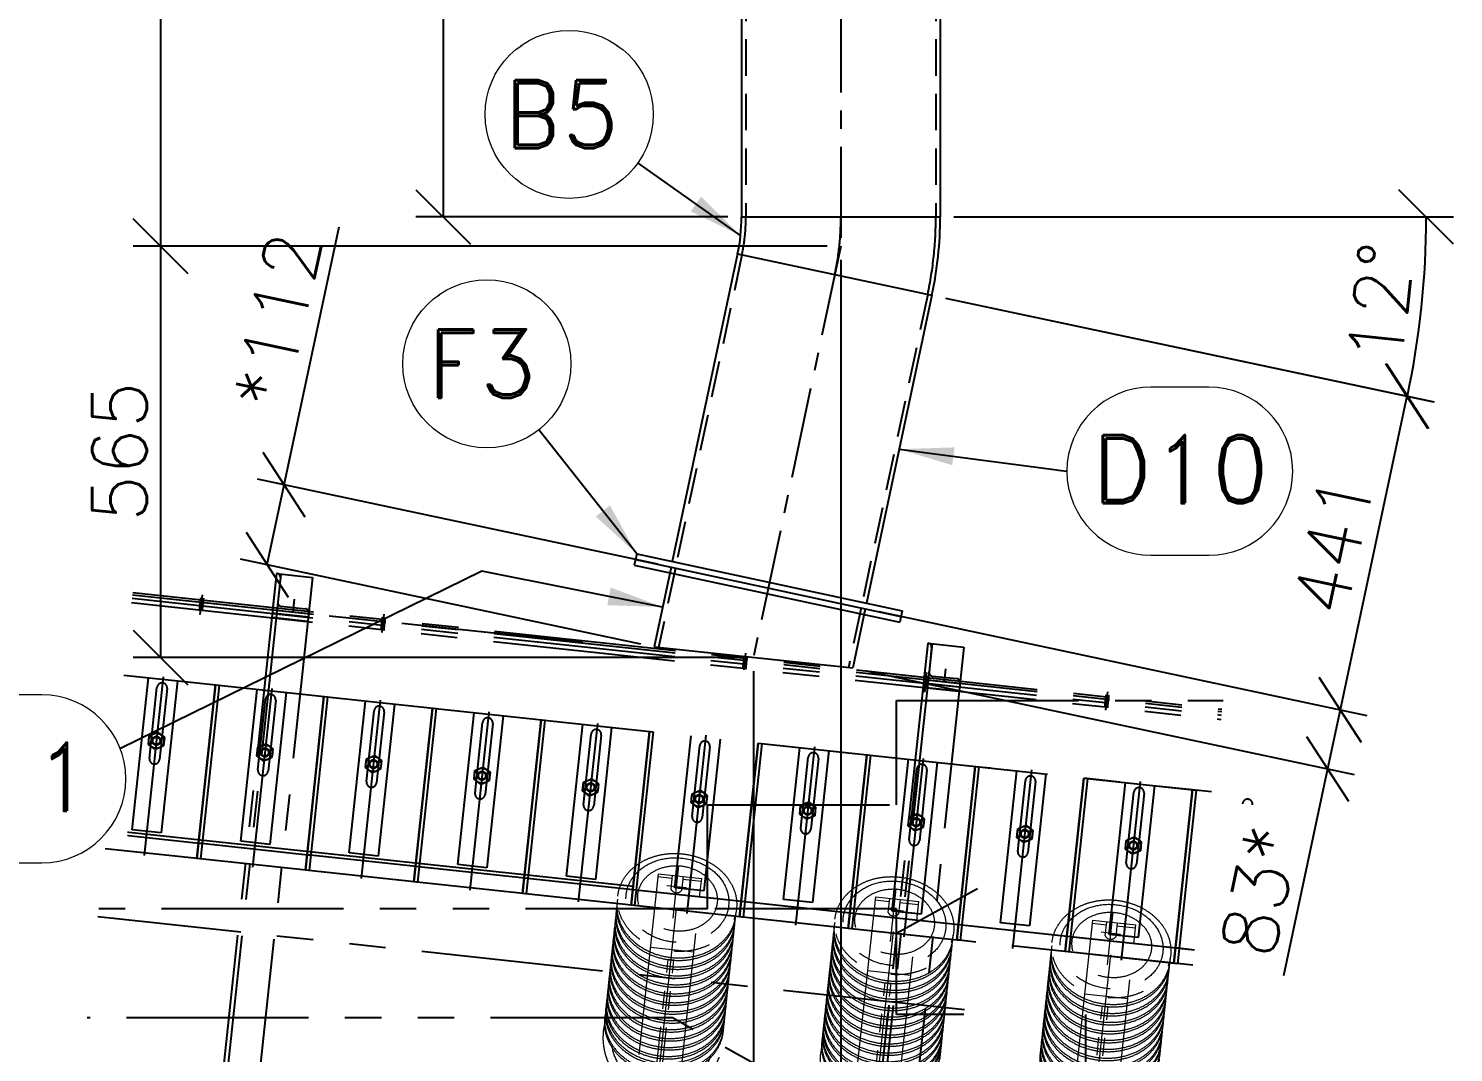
# Model space of a CAD drawing. Header units: inches. Extents: x 0 to 157513, y -28488 to 35640.
# Drawn here: x 82589 to 86505, y 21446 to 24261 of the extents above; entities that cross this region are included whole.
import ezdxf

# ---------------------------------------------------------------- set-up
doc = ezdxf.new("R2010")
doc.units = ezdxf.units.IN
doc.header["$LTSCALE"] = 400
doc.header["$MEASUREMENT"] = 0
for name, pattern in [('CENTER', [2, 1.25, -0.25, 0.25, -0.25]), ('CENTER2', [28.575, 19.05, -3.175, 3.175, -3.175]), ('CONTINOUS', [0]), ('DASHED2', [0.375, 0.25, -0.125]), ('HIDDEN', [9.525, 6.35, -3.175]), ('HIDDEN2', [4.7625, 3.175, -1.5875]), ('PHANTOM', [2.5, 1.25, -0.25, 0.25, -0.25, 0.25, -0.25])]:
    doc.linetypes.add(name, pattern=pattern)
for name, color, linetype in [('BF', 8, 'PHANTOM'), ('cen', 1, 'CENTER'), ('hid', 3, 'HIDDEN2')]:
    doc.layers.add(name, color=color, linetype=linetype)
doc.layers.add('bordertext', color=1, linetype='Continuous', lineweight=20)
doc.styles.add('RD', font='ROMAND.SHX')
doc.styles.add('ROMANS', font='romans')
doc.dimstyles.new('SAM2 60 SC', dxfattribs={"dimscale": 60, "dimtxt": 2.5, "dimasz": 2.5, "dimexe": 1.25, "dimexo": 0.625, "dimtad": 1, "dimtoh": 1, "dimdec": 0, "dimdsep": 46, "dimtxsty": 'ROMANS', "dimblk": 'OBLIQUE', "dimcen": 2.5, "dimclrd": 1, "dimclre": 1, "dimclrt": 256, "dimadec": 0, "dimazin": 2, "dimtfac": 1, "dimtdec": 0, "dimtofl": 0, "dimtmove": 0, "dimatfit": 3, "dimfxl": 1, "dimtolj": 1, "dimtzin": 0, "dimarcsym": 1})

# ---------------------------------------------------------------- blocks, each defined once
blk = doc.blocks.new('bc2convelecut')
at = {"layer": 'BF', "linetype": 'CONTINOUS'}
h = blk.add_hatch(color=256, dxfattribs=at)
h.dxf.hatch_style = 1
h.paths.add_polyline_path([(-1522, 156.4), (-1520.8, 168.4), (-1514.3, 167.7), (-1515.6, 155.8)])
h = blk.add_hatch(color=256, dxfattribs=at)
h.dxf.hatch_style = 1
h.paths.add_polyline_path([(-1515.6, 155.8), (-1514.3, 167.7), (-1507.5, 167), (-1508.8, 155)])
h = blk.add_hatch(color=256, dxfattribs=at)
h.dxf.hatch_style = 1
h.paths.add_polyline_path([(-1524.4, 134.2), (-1523.1, 146.1), (-1516.7, 145.4), (-1517.9, 133.5)])
h = blk.add_hatch(color=256, dxfattribs=at)
h.dxf.hatch_style = 1
h.paths.add_polyline_path([(-1523.1, 146.5), (-1522, 156.4), (-1515.6, 155.8), (-1516.6, 145.8)])
h = blk.add_hatch(color=256, dxfattribs=at)
h.dxf.hatch_style = 1
h.paths.add_polyline_path([(-1517.9, 133.5), (-1516.7, 145.4), (-1509.9, 144.7), (-1511.2, 132.8)])
h = blk.add_hatch(color=256, dxfattribs=at)
h.dxf.hatch_style = 1
h.paths.add_polyline_path([(-1516.6, 145.8), (-1515.6, 155.8), (-1508.8, 155), (-1509.9, 145.1)])
h = blk.add_hatch(color=256, dxfattribs=at)
h.dxf.hatch_style = 1
h.paths.add_polyline_path([(-1025.3, 80.7), (-1024, 92.6), (-1017.5, 91.9), (-1018.8, 80)])
h = blk.add_hatch(color=256, dxfattribs=at)
h.dxf.hatch_style = 1
h.paths.add_polyline_path([(-1024, 93), (-1022.9, 102.9), (-1016.4, 102.2), (-1017.5, 92.3)])
h = blk.add_hatch(color=256, dxfattribs=at)
h.dxf.hatch_style = 1
h.paths.add_polyline_path([(-1022.9, 102.9), (-1021.6, 114.9), (-1015.1, 114.2), (-1016.4, 102.2)])
h = blk.add_hatch(color=256, dxfattribs=at)
h.dxf.hatch_style = 1
h.paths.add_polyline_path([(-1018.8, 80), (-1017.5, 91.9), (-1010.8, 91.2), (-1012.1, 79.3)])
h = blk.add_hatch(color=256, dxfattribs=at)
h.dxf.hatch_style = 1
h.paths.add_polyline_path([(-1017.5, 92.3), (-1016.4, 102.2), (-1009.7, 101.5), (-1010.7, 91.6)])
h = blk.add_hatch(color=256, dxfattribs=at)
h.dxf.hatch_style = 1
h.paths.add_polyline_path([(-1016.4, 102.2), (-1015.1, 114.2), (-1008.4, 113.5), (-1009.7, 101.5)])
h = blk.add_hatch(color=256, dxfattribs=at)
h.dxf.hatch_style = 1
h.paths.add_polyline_path([(-28.6, -3.6), (-27.3, 8.3), (-20.8, 7.6), (-22.1, -4.3)])
h = blk.add_hatch(color=256, dxfattribs=at)
h.dxf.hatch_style = 1
h.paths.add_polyline_path([(-22.1, -4.3), (-20.8, 7.6), (-14.1, 6.9), (-15.4, -5.1)])
h = blk.add_hatch(color=256, dxfattribs=at)
h.dxf.hatch_style = 1
h.paths.add_polyline_path([(-31, -25.9), (-29.7, -14), (-23.2, -14.7), (-24.5, -26.6)])
h = blk.add_hatch(color=256, dxfattribs=at)
h.dxf.hatch_style = 1
h.paths.add_polyline_path([(-29.7, -13.6), (-28.6, -3.6), (-22.1, -4.3), (-23.2, -14.3)])
h = blk.add_hatch(color=256, dxfattribs=at)
h.dxf.hatch_style = 1
h.paths.add_polyline_path([(-24.5, -26.6), (-23.2, -14.7), (-16.5, -15.4), (-17.7, -27.3)])
h = blk.add_hatch(color=256, dxfattribs=at)
h.dxf.hatch_style = 1
h.paths.add_polyline_path([(-23.2, -14.3), (-22.1, -4.3), (-15.4, -5.1), (-16.4, -15)])
h = blk.add_hatch(color=256, dxfattribs=at)
h.dxf.hatch_style = 1
h.paths.add_polyline_path([(466.2, -79.2), (467.5, -67.2), (473.9, -67.9), (472.7, -79.9)])
h = blk.add_hatch(color=256, dxfattribs=at)
h.dxf.hatch_style = 1
h.paths.add_polyline_path([(467.5, -66.9), (468.6, -56.9), (475, -57.6), (474, -67.6)])
h = blk.add_hatch(color=256, dxfattribs=at)
h.dxf.hatch_style = 1
h.paths.add_polyline_path([(468.6, -56.9), (469.8, -45), (476.3, -45.7), (475, -57.6)])
h = blk.add_hatch(color=256, dxfattribs=at)
h.dxf.hatch_style = 1
h.paths.add_polyline_path([(472.7, -79.9), (473.9, -67.9), (480.7, -68.7), (479.4, -80.6)])
h = blk.add_hatch(color=256, dxfattribs=at)
h.dxf.hatch_style = 1
h.paths.add_polyline_path([(474, -67.6), (475, -57.6), (481.8, -58.3), (480.7, -68.3)])
h = blk.add_hatch(color=256, dxfattribs=at)
h.dxf.hatch_style = 1
h.paths.add_polyline_path([(475, -57.6), (476.3, -45.7), (483.1, -46.4), (481.8, -58.3)])
h = blk.add_hatch(color=256, dxfattribs=at)
h.dxf.hatch_style = 1
h.paths.add_polyline_path([(964.6, -120.2), (965.7, -110.2), (972.2, -110.9), (971.1, -120.8)])
h = blk.add_hatch(color=256, dxfattribs=at)
h.dxf.hatch_style = 1
h.paths.add_polyline_path([(965.7, -110.2), (967, -98.3), (973.5, -99), (972.2, -110.9)])
h = blk.add_hatch(color=256, dxfattribs=at)
h.dxf.hatch_style = 1
h.paths.add_polyline_path([(971.1, -120.8), (972.2, -110.9), (978.9, -111.6), (977.9, -121.6)])
h = blk.add_hatch(color=256, dxfattribs=at)
h.dxf.hatch_style = 1
h.paths.add_polyline_path([(972.2, -110.9), (973.5, -99), (980.2, -99.7), (978.9, -111.6)])
h = blk.add_hatch(color=256, dxfattribs=at)
h.dxf.hatch_style = 1
h.paths.add_polyline_path([(963.3, -132.5), (964.6, -120.5), (971.1, -121.2), (969.8, -133.2)])
h = blk.add_hatch(color=256, dxfattribs=at)
h.dxf.hatch_style = 1
h.paths.add_polyline_path([(969.8, -133.2), (971.1, -121.2), (977.8, -121.9), (976.6, -133.9)])
at = {"layer": 'BF'}
for p, q in [((-1310, 234.3, 2646.8), (-1495.5, -1496.6, 692.8)), ((-1298.1, 233, 2773.8), (-1483.6, -1497.9, -2693.7)), ((-1210.6, 223.6, 2721.3), (-1396.1, -1507.3, -2586.8)), ((-1310, 234.3, -632.8), (-1210.6, 223.6, -632.8)), ((-1706.8, 166.2, -960.3), (1286.3, -154.6, -960.3)), ((-1705.7, 176.1, 4357.2), (1287.6, -144.7, 4357.2)), ((-1705, 182.4, 4357.2), (1288.4, -138.5, 4357.2)), ((-1261.2, 163.9, -632.8), (-1265, 128.9, -632.8)), ((-1708, 154.3, -960.3), (1284.8, -166.5, -960.3)), ((-468.6, 44.3, 4357.2), (-1193.2, 120.4, 4357.2)), ((479.6, 42.5, 6021), (294.1, -1688.5, 4067.1)), ((491.6, 41.2, 6148.1), (306, -1689.7, 680.6)), ((479.6, 42.5, 2741.4), (579.1, 31.8, 2741.4)), ((579.1, 31.8, 6095.6), (393.5, -1699.1, 787.5)), ((528.4, -27.9, 2741.4), (524.7, -62.9, 2741.4)), ((-1729.4, -45, 427.3), (-1467.7, -73, 427.3)), ((-1621.1, -49.9, 427.3), (-1673.7, -540.4, 427.3)), ((-1622.9, -66.5, 427.3), (-1622.9, -66.5, 427.3)), ((-1528.8, -549.2, 427.3), (-1477.6, -72, 427.3)), ((-1467.7, -73, 427.3), (-1518.8, -550.3, 427.3)), ((-1467.7, -73, 427.3), (-1518.8, -550.3, 427.3)), ((-1477.6, -72, 427.3), (-1169.4, -105, 427.3)), ((-1659.2, -273.8, 427.3), (-1638.3, -78.9, 427.3)), ((-1610.4, -81.9, 427.3), (-1631.3, -276.8, 427.3)), ((-1322.8, -81.9, 427.3), (-1375.4, -572.4, 427.3)), ((-1360.9, -305.7, 427.3), (-1340, -110.9, 427.3)), ((-1312.1, -113.8, 427.3), (-1333, -308.7, 427.3)), ((-1324.6, -98.4, 427.3), (-1324.6, -98.4, 427.3)), ((-1230.5, -581.2, 427.3), (-1179.3, -103.9, 427.3)), ((-1169.4, -105, 427.3), (-1220.5, -582.3, 427.3)), ((-1169.4, -105, 427.3), (-1220.5, -582.3, 427.3)), ((-1179.3, -103.9, 427.3), (-871.1, -137, 427.3)), ((-1024.5, -113.8, 427.3), (-1077.1, -604.4, 427.3)), ((394.4, -401.1, 14.9), (394.4, -115.1, 14.9)), ((394.4, -115.1, 14.9), (1291.4, -115.1, 14.9)), ((-1062.6, -337.7, 427.3), (-1041.7, -142.8, 427.3)), ((-1013.8, -145.8, 427.3), (-1034.7, -340.7, 427.3)), ((-1026.3, -130.4, 427.3), (-1026.3, -130.4, 427.3)), ((-932.2, -613.2, 427.3), (-881, -135.9, 427.3)), ((-871.1, -137, 427.3), (-922.2, -614.2, 427.3)), ((-871.1, -137, 427.3), (-922.2, -614.2, 427.3)), ((-881, -135.9, 427.3), (-572.8, -169, 427.3)), ((-726.2, -145.8, 427.3), (-778.8, -636.3, 427.3)), ((-764.3, -369.7, 427.3), (-743.4, -174.8, 427.3)), ((-715.6, -177.8, 427.3), (-736.4, -372.7, 427.3)), ((-728, -162.4, 427.3), (-728, -162.4, 427.3)), ((-633.9, -645.2, 427.3), (-582.7, -167.9, 427.3)), ((-572.8, -169, 427.3), (-624, -646.2, 427.3)), ((-572.8, -169, 427.3), (-624, -646.2, 427.3)), ((-582.7, -167.9, 427.3), (-274.5, -200.9, 427.3)), ((-427.9, -177.8, 427.3), (-480.5, -668.3, 427.3)), ((-429.7, -194.4, 427.3), (-429.7, -194.4, 427.3)), ((-1661.9, -235.3, 427.3), (-1659.3, -211.4, 427.3)), ((-1659.3, -211.4, 427.3), (-1637.3, -201.7, 427.3)), ((-1637.3, -201.7, 427.3), (-1618, -215.8, 427.3)), ((-1618, -215.8, 427.3), (-1620.5, -239.7, 427.3)), ((-1361, -243.4, 427.3), (-1339.1, -233.7, 427.3)), ((-1339.1, -233.7, 427.3), (-1319.7, -247.8, 427.3)), ((-466, -401.7, 427.3), (-445.1, -206.8, 427.3)), ((-417.3, -209.8, 427.3), (-438.1, -404.6, 427.3)), ((-335.6, -677.1, 427.3), (-284.4, -199.9, 427.3)), ((-274.5, -200.9, 427.3), (-325.7, -678.2, 427.3)), ((-274.5, -200.9, 427.3), (-325.7, -678.2, 427.3)), ((-129.6, -209.8, 427.3), (-182.2, -700.3, 427.3)), ((-131.4, -226.3, 427.3), (-131.4, -226.3, 427.3)), ((-37.3, -709.1, 427.3), (13.8, -231.8, 427.3)), ((23.8, -232.9, 427.3), (-27.4, -710.2, 427.3)), ((23.8, -232.9, 427.3), (-27.4, -710.2, 427.3)), ((13.8, -231.8, 427.3), (322.1, -264.9, 427.3)), ((-1642.5, -249.4, 427.3), (-1661.9, -235.3, 427.3)), ((-1620.5, -239.7, 427.3), (-1642.5, -249.4, 427.3)), ((-1363.6, -267.2, 427.3), (-1361, -243.4, 427.3)), ((-1344.2, -281.4, 427.3), (-1363.6, -267.2, 427.3)), ((-1322.2, -271.7, 427.3), (-1344.2, -281.4, 427.3)), ((-1319.7, -247.8, 427.3), (-1322.2, -271.7, 427.3)), ((-1062.7, -275.3, 427.3), (-1040.8, -265.6, 427.3)), ((-1040.8, -265.6, 427.3), (-1021.4, -279.8, 427.3)), ((-167.7, -433.6, 427.3), (-146.8, -238.8, 427.3)), ((-119, -241.7, 427.3), (-139.9, -436.6, 427.3)), ((168.7, -241.7, 427.3), (116.1, -732.2, 427.3)), ((130.6, -465.6, 427.3), (151.5, -270.7, 427.3)), ((179.3, -273.7, 427.3), (158.4, -468.6, 427.3)), ((166.9, -258.3, 427.3), (166.9, -258.3, 427.3)), ((261, -741.1, 427.3), (312.1, -263.8, 427.3)), ((322.1, -264.9, 427.3), (270.9, -742.1, 427.3)), ((322.1, -264.9, 427.3), (270.9, -742.1, 427.3)), ((312.1, -263.8, 427.3), (1259.2, -365.3, 427.3)), ((467, -273.7, 427.3), (414.4, -764.2, 427.3)), ((-1646.7, -289.2, 427.3), (-1646.7, -289.2, 427.3)), ((-1065.3, -299.2, 427.3), (-1062.7, -275.3, 427.3)), ((-1045.9, -313.4, 427.3), (-1065.3, -299.2, 427.3)), ((-1023.9, -303.6, 427.3), (-1045.9, -313.4, 427.3)), ((-1021.4, -279.8, 427.3), (-1023.9, -303.6, 427.3)), ((-767, -331.2, 427.3), (-764.4, -307.3, 427.3)), ((-764.4, -307.3, 427.3), (-742.5, -297.6, 427.3)), ((-742.5, -297.6, 427.3), (-723.1, -311.7, 427.3)), ((-723.1, -311.7, 427.3), (-725.6, -335.6, 427.3)), ((428.9, -497.6, 427.3), (449.8, -302.7, 427.3)), ((477.6, -305.7, 427.3), (456.7, -500.6, 427.3)), ((465.2, -290.3, 427.3), (465.2, -290.3, 427.3)), ((559.3, -773, 427.3), (610.4, -295.8, 427.3)), ((620.4, -296.8, 427.3), (569.2, -774.1, 427.3)), ((620.4, -296.8, 427.3), (569.2, -774.1, 427.3)), ((610.4, -295.8, 427.3), (651.9, -300.2, 427.3)), ((765.3, -305.7, 427.3), (712.7, -796.2, 427.3)), ((-1348.4, -321.2, 427.3), (-1348.4, -321.2, 427.3)), ((-747.6, -345.3, 427.3), (-767, -331.2, 427.3)), ((-725.6, -335.6, 427.3), (-747.6, -345.3, 427.3)), ((-468.7, -363.2, 427.3), (-466.1, -339.3, 427.3)), ((-466.1, -339.3, 427.3), (-444.2, -329.6, 427.3)), ((-444.2, -329.6, 427.3), (-424.8, -343.7, 427.3)), ((-424.8, -343.7, 427.3), (-427.4, -367.6, 427.3)), ((727.2, -529.6, 427.3), (748.1, -334.7, 427.3)), ((775.9, -337.7, 427.3), (755, -532.5, 427.3)), ((763.5, -322.2, 427.3), (763.5, -322.2, 427.3)), ((857.6, -805, 427.3), (908.7, -327.8, 427.3)), ((918.7, -328.8, 427.3), (867.5, -806.1, 427.3)), ((918.7, -328.8, 427.3), (867.5, -806.1, 427.3)), ((908.7, -327.8, 427.3), (1217, -360.8, 427.3)), ((1063.5, -337.6, 427.3), (1011, -828.2, 427.3)), ((-1050.1, -353.1, 427.3), (-1050.1, -353.1, 427.3)), ((-751.9, -385.1, 427.3), (-751.9, -385.1, 427.3)), ((-449.3, -377.3, 427.3), (-468.7, -363.2, 427.3)), ((-427.4, -367.6, 427.3), (-449.3, -377.3, 427.3)), ((-170.4, -395.1, 427.3), (-167.8, -371.3, 427.3)), ((-167.8, -371.3, 427.3), (-145.9, -361.5, 427.3)), ((-145.9, -361.5, 427.3), (-126.5, -375.7, 427.3)), ((-126.5, -375.7, 427.3), (-129.1, -399.6, 427.3)), ((1025.5, -561.5, 427.3), (1046.4, -366.6, 427.3)), ((1074.2, -369.6, 427.3), (1053.3, -564.5, 427.3)), ((1061.8, -354.2, 427.3), (1061.8, -354.2, 427.3)), ((1155.9, -837, 427.3), (1207, -359.7, 427.3)), ((1217, -360.8, 427.3), (1165.8, -838.1, 427.3)), ((1217, -360.8, 427.3), (1165.8, -838.1, 427.3)), ((1207, -359.7, 427.3), (1259.2, -365.3, 427.3)), ((1360.1, -386.2, 427.3), (1360.1, -386.2, 427.3)), ((-453.6, -417.1, 427.3), (-453.6, -417.1, 427.3)), ((-151, -409.3, 427.3), (-170.4, -395.1, 427.3)), ((-129.1, -399.6, 427.3), (-151, -409.3, 427.3)), ((-125.6, -687.1, 14.9), (-125.6, -401.1, 14.9)), ((-125.6, -401.1, 14.9), (394.4, -401.1, 14.9)), ((127.9, -427.1, 427.3), (130.5, -403.2, 427.3)), ((147.3, -441.2, 427.3), (127.9, -427.1, 427.3)), ((130.5, -403.2, 427.3), (152.4, -393.5, 427.3)), ((152.4, -393.5, 427.3), (171.8, -407.7, 427.3)), ((171.8, -407.7, 427.3), (169.2, -431.5, 427.3)), ((428.7, -435.2, 427.3), (450.7, -425.5, 427.3)), ((450.7, -425.5, 427.3), (470.1, -439.6, 427.3)), ((-155.3, -449, 427.3), (-155.3, -449, 427.3)), ((169.2, -431.5, 427.3), (147.3, -441.2, 427.3)), ((426.2, -459.1, 427.3), (428.7, -435.2, 427.3)), ((445.6, -473.2, 427.3), (426.2, -459.1, 427.3)), ((467.5, -463.5, 427.3), (445.6, -473.2, 427.3)), ((470.1, -439.6, 427.3), (467.5, -463.5, 427.3)), ((724.5, -491, 427.3), (727, -467.2, 427.3)), ((727, -467.2, 427.3), (749, -457.5, 427.3)), ((749, -457.5, 427.3), (768.4, -471.6, 427.3)), ((143, -481, 427.3), (143, -481, 427.3)), ((743.9, -505.2, 427.3), (724.5, -491, 427.3)), ((765.8, -495.5, 427.3), (743.9, -505.2, 427.3)), ((768.4, -471.6, 427.3), (765.8, -495.5, 427.3)), ((1022.8, -523, 427.3), (1025.3, -499.2, 427.3)), ((1025.3, -499.2, 427.3), (1047.3, -489.4, 427.3)), ((1047.3, -489.4, 427.3), (1066.7, -503.6, 427.3)), ((1066.7, -503.6, 427.3), (1064.1, -527.5, 427.3)), ((-1518.8, -550.3, 427.3), (-1780.6, -522.2, 427.3)), ((441.3, -513, 427.3), (441.3, -513, 427.3)), ((739.6, -545, 427.3), (739.6, -545, 427.3)), ((1042.2, -537.2, 427.3), (1022.8, -523, 427.3)), ((1064.1, -527.5, 427.3), (1042.2, -537.2, 427.3)), ((-1220.5, -582.3, 427.3), (-1528.8, -549.2, 427.3)), ((-922.2, -614.2, 427.3), (-1230.5, -581.2, 427.3)), ((1037.9, -576.9, 427.3), (1037.9, -576.9, 427.3)), ((-624, -646.2, 427.3), (-932.2, -613.2, 427.3)), ((-325.7, -678.2, 427.3), (-633.9, -645.2, 427.3)), ((394.4, -754, 19.2), (616.4, -631.9, 19.2)), ((-125.6, -687.1, 19.2), (-1798.2, -687.1, 19.2)), ((-27.4, -710.2, 427.3), (-335.6, -677.1, 427.3)), ((394.4, -687.1, 14.9), (-125.6, -687.1, 14.9)), ((394.4, -978.1, 14.9), (394.4, -687.1, 14.9)), ((580.7, -964.9, 18.5), (-1800.6, -709.6, 18.5)), ((270.9, -742.1, 427.3), (-37.3, -709.1, 427.3)), ((569.2, -774.1, 427.3), (261, -741.1, 427.3)), ((1208.1, -842.6, 427.3), (559.3, -773, 427.3)), ((1165.8, -838.1, 427.3), (857.6, -805, 427.3)), ((1208.1, -842.6, 427.3), (1155.9, -837, 427.3)), ((579.3, -978.1, 14.9), (394.4, -978.1, 14.9)), ((914.4, -1269.1, 14.9), (914.4, -978.1, 14.9)), ((-221.7, -987.1, 19.2), (-1830.4, -987.1, 19.2)), ((532.8, -1411.5, 18.6), (-221.7, -987.1, 19.2))]:
    blk.add_line(p, q, dxfattribs=at)
at = {"layer": 'BF', "ltscale": 25}
for p, q in [((-1310, 234.3, -632.8), (-1320.7, 134.9, -632.8)), ((-1308, 234.1, -632.8), (-1310, 234.3, -632.8)), ((-1299.1, 223.1, -632.8), (-1306.4, 155.5, -632.8)), ((-1222.3, 114.3, -4066.7), (-1321.7, 124.9, -4066.7)), ((-1320.7, 134.9, -632.8), (-1221.2, 124.2, -632.8)), ((-1297.5, 144.4, -632.8), (-1229.9, 137.2, -632.8)), ((-1221.2, 124.2, -632.8), (-1221, 126.2, -632.8)), ((-1223.6, 102.3, -4066.7), (-1323, 113, -4066.7)), ((479.6, 42.5, 2741.4), (469, -57, 2741.4)), ((481.6, 42.3, 2741.4), (479.6, 42.5, 2741.4)), ((490.5, 31.2, 2741.4), (483.3, -36.4, 2741.4)), ((567.3, -77.6, -692.5), (467.9, -66.9, -692.5)), ((469, -57, 2741.4), (568.4, -67.6, 2741.4)), ((492.1, -47.4, 2741.4), (559.7, -54.6, 2741.4)), ((568.4, -67.6, 2741.4), (568.6, -65.6, 2741.4)), ((566.1, -89.5, -692.5), (466.6, -78.8, -692.5))]:
    blk.add_line(p, q, dxfattribs=at)
at = {"layer": 'BF', "linetype": 'CENTER'}
for p, q in [((-1519.2, 121.4, 398), (-1513.4, 175.9, 398)), ((-1019.6, 72.1, 397.9), (-1014.3, 122.4, 397.9)), ((-24.9, -30, 398), (-20, 15.8, 398)), ((471.4, -91.9, 398), (477.2, -37.5, 398)), ((969, -141, 398), (974.4, -90.7, 398))]:
    blk.add_line(p, q, dxfattribs=at)
at = {"layer": 'BF', "linetype": 'HIDDEN', "ltscale": 15}
for p, q in [((-1706.3, -469.9, 427.3), (-1661.6, -52.3, 427.3)), ((-1582, -60.8, 427.3), (-1626.8, -478.4, 427.3)), ((-1477.6, -72, 427.3), (-1528.8, -549.2, 427.3)), ((-1408, -501.8, 427.3), (-1363.3, -84.2, 427.3)), ((-1283.7, -92.8, 427.3), (-1328.5, -510.4, 427.3)), ((-1179.3, -103.9, 427.3), (-1230.5, -581.2, 427.3)), ((-1109.7, -533.8, 427.3), (-1065, -116.2, 427.3)), ((-985.4, -124.7, 427.3), (-1030.2, -542.3, 427.3)), ((-881, -135.9, 427.3), (-932.2, -613.2, 427.3)), ((-811.4, -565.8, 427.3), (-766.7, -148.2, 427.3)), ((-687.1, -156.7, 427.3), (-731.9, -574.3, 427.3)), ((-582.7, -167.9, 427.3), (-633.9, -645.2, 427.3)), ((-513.2, -597.8, 427.3), (-468.4, -180.1, 427.3)), ((-388.9, -188.7, 427.3), (-433.6, -606.3, 427.3)), ((-284.4, -199.9, 427.3), (-335.6, -677.1, 427.3)), ((-214.9, -629.7, 427.3), (-170.1, -212.1, 427.3)), ((-90.6, -220.6, 427.3), (-135.3, -638.3, 427.3)), ((13.8, -231.8, 427.3), (-37.3, -709.1, 427.3)), ((83.4, -661.7, 427.3), (128.2, -244.1, 427.3)), ((207.7, -252.6, 427.3), (163, -670.2, 427.3)), ((312.1, -263.8, 427.3), (261, -741.1, 427.3)), ((381.7, -693.7, 427.3), (426.5, -276.1, 427.3)), ((506, -284.6, 427.3), (461.3, -702.2, 427.3)), ((610.4, -295.8, 427.3), (559.3, -773, 427.3)), ((680, -725.6, 427.3), (724.8, -308, 427.3)), ((804.3, -316.6, 427.3), (759.6, -734.2, 427.3)), ((908.7, -327.8, 427.3), (857.6, -805, 427.3)), ((978.3, -757.6, 427.3), (1023.1, -340, 427.3)), ((1102.6, -348.5, 427.3), (1057.8, -766.1, 427.3)), ((1207, -359.7, 427.3), (1155.9, -837, 427.3)), ((-1626.8, -478.4, 427.3), (-1706.3, -469.9, 427.3)), ((-1776, -479.4, 398), (-1514.2, -507.4, 398)), ((-1524.2, -506.4, 398), (-1215.9, -539.4, 398)), ((-1328.5, -510.4, 427.3), (-1408, -501.8, 427.3)), ((-1225.9, -538.3, 398), (-917.6, -571.4, 398)), ((-1030.2, -542.3, 427.3), (-1109.7, -533.8, 427.3)), ((-927.6, -570.3, 398), (-619.4, -603.3, 398)), ((-731.9, -574.3, 427.3), (-811.4, -565.8, 427.3)), ((-629.3, -602.3, 398), (-321.1, -635.3, 398)), ((-433.6, -606.3, 427.3), (-513.2, -597.8, 427.3)), ((-331, -634.3, 398), (-22.8, -667.3, 398)), ((-135.3, -638.3, 427.3), (-214.9, -629.7, 427.3)), ((163, -670.2, 427.3), (83.4, -661.7, 427.3)), ((-32.7, -666.2, 398), (275.5, -699.3, 398)), ((265.6, -698.2, 398), (573.8, -731.2, 398)), ((461.3, -702.2, 427.3), (381.7, -693.7, 427.3)), ((563.9, -730.2, 398), (1212.7, -799.7, 398)), ((759.6, -734.2, 427.3), (680, -725.6, 427.3)), ((862.2, -762.1, 398), (1170.4, -795.2, 398)), ((1057.8, -766.1, 427.3), (978.3, -757.6, 427.3)), ((1160.4, -794.1, 398), (1212.7, -799.7, 398))]:
    blk.add_line(p, q, dxfattribs=at)
at = {"layer": 'BF', "linetype": 'CONTINOUS'}
blk.add_line((-284.4, -199.9, 427.3), (-274.5, -200.9, 427.3), dxfattribs=at)
at = {"layer": 'BF', "linetype": 'HIDDEN', "ltscale": 25}
blk.add_line((-1775, -470.4, 427.3), (-330.1, -625.3, 427.3), dxfattribs=at)
at = {"layer": 'BF', "linetype": 'CENTER2', "lineweight": 9}
for p, q in [((-219.5, -713.4, 18.5), (-203.9, -567.9, 18.5)), ((-237.2, -623, 18.5), (-183.3, -628.8, 18.5)), ((377.1, -777.3, 18.5), (392.6, -631.8, 18.5)), ((-280.7, -1340.1, 18.5), (-210.6, -685.9, 18.5)), ((359.4, -686.9, 18.5), (413.3, -692.7, 18.5)), ((973.6, -841.3, 18.5), (989.2, -695.8, 18.5)), ((315.9, -1404, 18.5), (386, -749.9, 18.5)), ((956, -750.9, 18.5), (1009.9, -756.7, 18.5)), ((912.5, -1468, 18.5), (982.6, -813.8, 18.5))]:
    blk.add_line(p, q, dxfattribs=at)
at = {"layer": 'BF', "lineweight": 9}
for p, q in [((-260.7, -590.9, 18.5), (-330.2, -1239.4, 18.5)), ((-260.7, -590.9, 18.5), (-141.4, -603.6, 18.5)), ((-225.6, -633.8, 18.5), (-221.4, -595.1, 18.5)), ((-210.9, -1252.1, 18.5), (-141.4, -603.6, 18.5)), ((-192.6, -598.2, 18.5), (-196.7, -636.9, 18.5)), ((335.9, -654.8, 18.5), (266.4, -1303.3, 18.5)), ((335.9, -654.8, 18.5), (455.2, -667.6, 18.5)), ((371, -697.7, 18.5), (375.2, -659, 18.5)), ((404, -662.1, 18.5), (399.8, -700.8, 18.5)), ((385.7, -1316.1, 18.5), (455.2, -667.6, 18.5)), ((932.5, -718.7, 18.5), (862.9, -1367.3, 18.5)), ((932.5, -718.7, 18.5), (1051.8, -731.5, 18.5)), ((967.6, -761.7, 18.5), (971.7, -723, 18.5)), ((982.3, -1380, 18.5), (1051.8, -731.5, 18.5)), ((1000.6, -726.1, 18.5), (996.4, -764.7, 18.5)), ((-282.3, -792.7, 18.5), (-163, -805.5, 18.5)), ((314.2, -856.6, 18.5), (433.6, -869.4, 18.5)), ((910.8, -920.6, 18.5), (1030.1, -933.4, 18.5))]:
    blk.add_line(p, q, dxfattribs=at)
at = {"layer": 'BF', "lineweight": 9, "ltscale": 0.2}
for p, q in [((-261.6, -598.8, 18.5), (-222.3, -603, 18.5)), ((-193.5, -606.1, 18.5), (-142.2, -611.6, 18.5)), ((335, -662.8, 18.5), (374.3, -667, 18.5)), ((403.1, -670.1, 18.5), (454.3, -675.5, 18.5)), ((931.6, -726.7, 18.5), (970.9, -730.9, 18.5)), ((999.7, -734, 18.5), (1050.9, -739.5, 18.5))]:
    blk.add_line(p, q, dxfattribs=at)
at = {"layer": 'BF', "lineweight": 9, "ltscale": 0.5}
for p, q in [((-280.2, -1260.4, 18.5), (-233.6, -825.9, 18.5)), ((-264.3, -1262.1, 18.5), (-217.7, -827.6, 18.5)), ((-233.6, -825.9, 18.5), (-217.7, -827.6, 18.5)), ((316.4, -1324.3, 18.5), (363, -889.8, 18.5)), ((332.3, -1326.1, 18.5), (378.9, -891.5, 18.5)), ((363, -889.8, 18.5), (378.9, -891.5, 18.5)), ((913, -1388.3, 18.5), (959.6, -953.8, 18.5)), ((928.9, -1390, 18.5), (975.5, -955.5, 18.5)), ((959.6, -953.8, 18.5), (975.5, -955.5, 18.5))]:
    blk.add_line(p, q, dxfattribs=at)
at = {"layer": 'BF'}
for centre, radius in [((-1639.9, -225.5, 427.3), 20.8), ((-1639.9, -225.5, 427.3), 12), ((-1639.9, -225.5, 427.3), 10), ((-1341.6, -257.5, 427.3), 20.8), ((-1341.6, -257.5, 427.3), 12), ((-1341.6, -257.5, 427.3), 10), ((-1043.3, -289.5, 427.3), 20.8), ((-1043.3, -289.5, 427.3), 12), ((-1043.3, -289.5, 427.3), 10), ((-745, -321.5, 427.3), 20.8), ((-745, -321.5, 427.3), 12), ((-745, -321.5, 427.3), 10), ((-446.7, -353.4, 427.3), 20.8), ((-446.7, -353.4, 427.3), 12), ((-446.7, -353.4, 427.3), 10), ((-148.4, -385.4, 427.3), 20.8), ((-148.4, -385.4, 427.3), 12), ((-148.4, -385.4, 427.3), 10), ((149.8, -417.4, 427.3), 20.8), ((149.8, -417.4, 427.3), 12), ((149.8, -417.4, 427.3), 10), ((448.1, -449.4, 427.3), 20.8), ((448.1, -449.4, 427.3), 12), ((448.1, -449.4, 427.3), 10), ((746.4, -481.3, 427.3), 20.8), ((746.4, -481.3, 427.3), 12), ((746.4, -481.3, 427.3), 10), ((1044.7, -513.3, 427.3), 20.8), ((1044.7, -513.3, 427.3), 12), ((1044.7, -513.3, 427.3), 10)]:
    blk.add_circle(centre, radius, dxfattribs=at)
at = {"layer": 'BF', "ltscale": 25}
for centre, start, end in [((-1309.1, 224.1, -632.8), 353.8819, 83.8819), ((-1296.4, 154.4, -632.8), 173.8819, 263.8819), ((-1231, 127.3, -632.8), 353.8819, 83.8819), ((480.6, 32.3, 2741.4), 353.8819, 83.8819), ((493.2, -37.4, 2741.4), 173.8819, 263.8819), ((558.7, -64.6, 2741.4), 353.8819, 83.8819)]:
    blk.add_arc(centre, 10, start, end, dxfattribs=at)
at = {"layer": 'BF'}
for centre, start, end in [((-1624.3, -80.4, 427.3), 83.8819, 173.8819), ((-1624.3, -80.4, 427.3), 353.8819, 83.8819), ((-1326.1, -112.4, 427.3), 83.8819, 173.8819), ((-1326.1, -112.4, 427.3), 353.8819, 83.8819), ((-1027.8, -144.3, 427.3), 83.8819, 173.8819), ((-1027.8, -144.3, 427.3), 353.8819, 83.8819), ((-729.5, -176.3, 427.3), 83.8819, 173.8819), ((-729.5, -176.3, 427.3), 353.8819, 83.8819), ((-431.2, -208.3, 427.3), 83.8819, 173.8819), ((-431.2, -208.3, 427.3), 353.8819, 83.8819), ((-132.9, -240.2, 427.3), 83.8819, 173.8819), ((-132.9, -240.2, 427.3), 353.8819, 83.8819), ((-1645.2, -275.3, 427.3), 173.8819, 263.8819), ((165.4, -272.2, 427.3), 83.8819, 173.8819), ((165.4, -272.2, 427.3), 353.8819, 83.8819), ((-1645.2, -275.3, 427.3), 263.8819, 353.8819), ((-1346.9, -307.2, 427.3), 173.8819, 263.8819), ((-1346.9, -307.2, 427.3), 263.8819, 353.8819), ((463.7, -304.2, 427.3), 83.8819, 173.8819), ((463.7, -304.2, 427.3), 353.8819, 83.8819), ((-1048.7, -339.2, 427.3), 173.8819, 263.8819), ((-1048.7, -339.2, 427.3), 263.8819, 353.8819), ((762, -336.2, 427.3), 83.8819, 173.8819), ((762, -336.2, 427.3), 353.8819, 83.8819), ((-750.4, -371.2, 427.3), 173.8819, 263.8819), ((-750.4, -371.2, 427.3), 263.8819, 353.8819), ((1060.3, -368.1, 427.3), 83.8819, 173.8819), ((1060.3, -368.1, 427.3), 353.8819, 83.8819), ((1358.6, -400.1, 427.3), 83.8819, 173.8819), ((1358.6, -400.1, 427.3), 353.8819, 83.8819), ((-452.1, -403.2, 427.3), 173.8819, 263.8819), ((-452.1, -403.2, 427.3), 263.8819, 353.8819), ((-153.8, -435.1, 427.3), 173.8819, 263.8819), ((-153.8, -435.1, 427.3), 263.8819, 353.8819), ((144.5, -467.1, 427.3), 173.8819, 263.8819), ((144.5, -467.1, 427.3), 263.8819, 353.8819), ((442.8, -499.1, 427.3), 173.8819, 263.8819), ((442.8, -499.1, 427.3), 263.8819, 353.8819), ((741.1, -531, 427.3), 173.8819, 263.8819), ((741.1, -531, 427.3), 263.8819, 353.8819), ((1039.4, -563, 427.3), 173.8819, 263.8819), ((1039.4, -563, 427.3), 263.8819, 353.8819)]:
    blk.add_arc(centre, 14, start, end, dxfattribs=at)
at = {"layer": 'BF', "lineweight": 9}
for centre, radius, start, end in [((-210.2, -625.9, 18.5), 17.3, 207.0408, 320.7232), ((386.4, -689.8, 18.5), 17.3, 207.0408, 320.7232), ((983, -753.8, 18.5), 17.3, 207.0408, 320.7232), ((-248.7, -1042.2, 18.5), 164, 166.3747, 1.3893), ((-248.7, -1042.2, 18.5), 141.6, 187.9915, 339.7724), ((347.8, -1106.2, 18.5), 164, 166.3747, 1.3893)]:
    blk.add_arc(centre, radius, start, end, dxfattribs=at)
for centre, major_axis in [((-208.8, -669.8, 18.5), (-163.1, 17.5)), ((-208.1, -663.4, 18.5), (-140.8, 15.1)), ((-207.7, -658.9, 18.5), (-109, 11.7)), ((387.8, -733.7, 18.5), (-163.1, 17.5)), ((388.4, -727.3, 18.5), (-140.8, 15.1)), ((388.9, -722.9, 18.5), (-109, 11.7)), ((984.3, -797.6, 18.5), (-163.1, 17.5)), ((985, -791.3, 18.5), (-140.8, 15.1)), ((985.5, -786.8, 18.5), (-109, 11.7))]:
    blk.add_ellipse(centre, major_axis=major_axis, ratio=0.819152, dxfattribs=at)
for centre in [(-210.7, -687.5, 18.5), (-214.1, -719, 18.5), (-213.4, -712.1, 18.5), (-211.5, -694.4, 18.5), (-219.4, -768.2, 18.5), (-218.6, -761.3, 18.5), (-216.7, -743.6, 18.5), (-216, -736.7, 18.5), (385.1, -758.3, 18.5), (385.9, -751.5, 18.5), (-222, -792.8, 18.5), (-221.3, -786, 18.5), (379.8, -807.5, 18.5), (380.6, -800.7, 18.5), (382.5, -782.9, 18.5), (383.2, -776.1, 18.5), (-227.3, -842, 18.5), (-226.6, -835.2, 18.5), (-224.6, -817.4, 18.5), (-223.9, -810.6, 18.5), (377.2, -832.2, 18.5), (377.9, -825.3, 18.5), (979.1, -846.9, 18.5), (979.8, -840, 18.5), (981.7, -822.3, 18.5), (982.4, -815.4, 18.5), (-231.8, -884.4, 18.5), (-229.9, -866.7, 18.5), (-229.2, -859.8, 18.5), (371.9, -881.4, 18.5), (372.7, -874.5, 18.5), (374.6, -856.8, 18.5), (375.3, -849.9, 18.5), (976.4, -871.5, 18.5), (977.2, -864.6, 18.5), (-235.2, -915.9, 18.5), (-234.5, -909, 18.5), (-232.6, -891.3, 18.5), (367.4, -923.7, 18.5), (369.3, -906, 18.5), (370, -899.1, 18.5), (971.2, -920.7, 18.5), (971.9, -913.9, 18.5), (973.8, -896.1, 18.5), (974.5, -889.2, 18.5), (-240.5, -965.1, 18.5), (-239.7, -958.3, 18.5), (-237.8, -940.5, 18.5), (-237.1, -933.6, 18.5), (364, -955.2, 18.5), (364.8, -948.4, 18.5), (366.7, -930.6, 18.5), (966.6, -963.1, 18.5), (968.5, -945.3, 18.5), (969.3, -938.5, 18.5), (-244.3, -1001.1, 18.5), (-242.4, -983.3, 18.5), (-241.7, -976.4, 18.5), (358.7, -1004.4, 18.5), (359.5, -997.6, 18.5), (361.4, -979.8, 18.5), (362.1, -973, 18.5), (963.2, -994.6, 18.5), (964, -987.7, 18.5), (965.9, -969.9, 18.5), (-245, -1007.6, 18.5), (354.9, -1040.4, 18.5), (356.1, -1029.1, 18.5), (356.8, -1022.2, 18.5), (958, -1043.8, 18.5), (958.7, -1036.9, 18.5), (960.6, -1019.2, 18.5), (961.3, -1012.3, 18.5), (351.5, -1071.6, 18.5), (352.3, -1065, 18.5), (354.2, -1047.3, 18.5), (955.3, -1068.4, 18.5), (956.1, -1061.5, 18.5), (951.5, -1104.3, 18.5), (952.7, -1093, 18.5), (953.4, -1086.1, 18.5)]:
    blk.add_ellipse(centre, major_axis=(-163.1, 17.5), ratio=0.819152, start_param=6.216678, end_param=9.491285, dxfattribs=at)
blk = doc.blocks.new('_OBLIQUE')
at = {"color": 0, "linetype": 'ByBlock'}
blk.add_line((-0.5, -0.5), (0.5, 0.5), dxfattribs=at)
blk = doc.blocks.new('*D209')
at = {"color": 1, "lineweight": -2}
for p, q in [((84783.9, 27135.8), (82876.8, 27135.8)), ((82951.8, 27135.8), (82951.8, 23663.1)), ((84783.9, 23663.1), (82876.8, 23663.1))]:
    blk.add_line(p, q, dxfattribs=at)
at = {"layer": 'Defpoints', "color": 0}
for p in [(84821.4, 27135.8, -358.7), (82951.8, 23663.1), (84821.4, 23663.1, -358.7)]:
    blk.add_point(p, dxfattribs=at)
at = {"color": 1, "lineweight": -2, "xscale": 150, "yscale": 150, "zscale": 150}
for p, rotation in [((82951.8, 27135.8), 90), ((82951.8, 23663.1), 270)]:
    blk.add_blockref('_OBLIQUE', p, dxfattribs=dict(at, rotation=rotation))
at = {"insert": (82839.3, 25399.4), "char_height": 150, "attachment_point": 5, "rotation": 90, "style": 'ROMANS'}
blk.add_mtext('\\A1;1736', dxfattribs=at)
blk = doc.blocks.new('*D210')
at = {"color": 1, "lineweight": -2}
for p, q in [((84783.9, 23663.1), (82876.8, 23663.1)), ((82951.8, 23663.1), (82951.8, 22532.6)), ((84543.6, 22532.6), (82876.8, 22532.6))]:
    blk.add_line(p, q, dxfattribs=at)
at = {"layer": 'Defpoints', "color": 0}
for p in [(84821.4, 23663.1, -358.7), (82951.8, 22532.6), (84581.1, 22532.6, -358.7)]:
    blk.add_point(p, dxfattribs=at)
at = {"color": 1, "lineweight": -2, "xscale": 150, "yscale": 150, "zscale": 150}
for p, rotation in [((82951.8, 23663.1), 90), ((82951.8, 22532.6), 270)]:
    blk.add_blockref('_OBLIQUE', p, dxfattribs=dict(at, rotation=rotation))
at = {"insert": (82839.3, 23097.9), "char_height": 150, "attachment_point": 5, "rotation": 90, "style": 'ROMANS'}
blk.add_mtext('\\A1;565', dxfattribs=at)
blk = doc.blocks.new('*D211')
at = {"color": 1, "lineweight": -2}
for p, q in [((84821.4, 23625.6), (84821.4, 20389.5)), ((84581.1, 22495.1), (84581.1, 20389.5)), ((84581.1, 20464.5), (83991.9, 20464.5)), ((84821.4, 20464.5), (84581.1, 20464.5))]:
    blk.add_line(p, q, dxfattribs=at)
at = {"layer": 'Defpoints', "color": 0}
for p in [(84821.4, 23663.1, -358.7), (84581.1, 22532.6, -358.7), (84581.1, 20464.5)]:
    blk.add_point(p, dxfattribs=at)
at = {"color": 1, "lineweight": -2, "xscale": 150, "yscale": 150, "zscale": 150, "rotation": 180}
blk.add_blockref('_OBLIQUE', (84581.1, 20464.5), dxfattribs=at)
at = {"color": 1, "lineweight": -2, "xscale": 150, "yscale": 150, "zscale": 150}
blk.add_blockref('_OBLIQUE', (84821.4, 20464.5), dxfattribs=at)
at = {"insert": (84211.5, 20577), "char_height": 150, "attachment_point": 5, "style": 'ROMANS'}
blk.add_mtext('\\A1;120', dxfattribs=at)
blk = doc.blocks.new('*D215')
at = {"color": 1, "lineweight": -2}
for p, q in [((84510.9, 26931.6), (83653.3, 26931.6)), ((83728.3, 26931.6), (83728.3, 23743.2)), ((84510.9, 23743.2), (83653.3, 23743.2))]:
    blk.add_line(p, q, dxfattribs=at)
at = {"layer": 'Defpoints', "color": 0}
for p in [(84548.4, 26931.6, -358.7), (83728.3, 23743.2), (84548.4, 23743.2, -358.7)]:
    blk.add_point(p, dxfattribs=at)
at = {"color": 1, "lineweight": -2, "xscale": 150, "yscale": 150, "zscale": 150}
for p, rotation in [((83728.3, 26931.6), 90), ((83728.3, 23743.2), 270)]:
    blk.add_blockref('_OBLIQUE', p, dxfattribs=dict(at, rotation=rotation))
at = {"insert": (83615.8, 25337.4), "char_height": 150, "attachment_point": 5, "rotation": 90, "style": 'ROMANS'}
blk.add_mtext('\\A1;1594', dxfattribs=at)
blk = doc.blocks.new('*D216')
at = {"color": 1, "lineweight": -2}
for p, q in [((85131.9, 23743.2), (86504.9, 23743.2)), ((85108.5, 23520.2), (86451.5, 23234.7))]:
    blk.add_line(p, q, dxfattribs=at)
blk.add_arc((84059.4, 23743.2), 2370.5, 348.0001, 360, dxfattribs=at)
at = {"layer": 'Defpoints', "color": 0}
for p in [(84059.4, 23743.2, -358.7), (85094.4, 23743.2, -358.7), (85071.8, 23528, -358.7), (86406.8, 23413.3)]:
    blk.add_point(p, dxfattribs=at)
at = {"color": 1, "lineweight": -2, "xscale": 150, "yscale": 150, "zscale": 150}
for p, rotation in [((86429.9, 23743.2), 89.99999999999984), ((86378.1, 23250.3), 258.0001340155448)]:
    blk.add_blockref('_OBLIQUE', p, dxfattribs=dict(at, rotation=rotation))
at = {"insert": (86305, 23507.2), "char_height": 150, "attachment_point": 5, "rotation": 84.0001, "style": 'ROMANS'}
blk.add_mtext('\\A1;12°', dxfattribs=at)
blk = doc.blocks.new('*D217')
at = {"color": 1, "lineweight": -2}
for p, q in [((85108.5, 23520.2), (86450, 23235.1)), ((86376.6, 23250.6), (86193.4, 22388.8)), ((84925.3, 22658.3), (86266.8, 22373.2))]:
    blk.add_line(p, q, dxfattribs=at)
at = {"layer": 'Defpoints', "color": 0}
for p in [(85071.8, 23528, -358.7), (84888.6, 22666.1, -358.7), (86193.4, 22388.8)]:
    blk.add_point(p, dxfattribs=at)
at = {"color": 1, "lineweight": -2, "xscale": 150, "yscale": 150, "zscale": 150}
for p, rotation in [((86376.6, 23250.6), 78.00013401551489), ((86193.4, 22388.8), 258.0001340155149)]:
    blk.add_blockref('_OBLIQUE', p, dxfattribs=dict(at, rotation=rotation))
at = {"insert": (86175, 22843.1), "char_height": 150, "attachment_point": 5, "rotation": 78.0001, "style": 'ROMANS'}
blk.add_mtext('\\A1;441', dxfattribs=at)
blk = doc.blocks.new('*D218')
at = {"color": 1, "lineweight": -2}
for p, q in [((83291.8, 23006.7), (83442.6, 23715.8)), ((84318.1, 22788.5), (83218.5, 23022.2)), ((83245.2, 22787.5), (83291.8, 23006.7)), ((84271.5, 22569.3), (83171.9, 22803))]:
    blk.add_line(p, q, dxfattribs=at)
at = {"layer": 'Defpoints', "color": 0}
for p in [(83245.2, 22787.5), (84354.8, 22780.7, -358.7), (84308.2, 22561.5, -358.7)]:
    blk.add_point(p, dxfattribs=at)
at = {"color": 1, "lineweight": -2, "xscale": 150, "yscale": 150, "zscale": 150}
for p, rotation in [((83291.8, 23006.7), 78.00013401551881), ((83245.2, 22787.5), 258.0001340155188)]:
    blk.add_blockref('_OBLIQUE', p, dxfattribs=dict(at, rotation=rotation))
at = {"insert": (83272.7, 23458), "char_height": 150, "attachment_point": 5, "rotation": 78.0001, "style": 'ROMANS'}
blk.add_mtext('\\A1;*112', dxfattribs=at)
blk = doc.blocks.new('*D220')
at = {"color": 1, "lineweight": -2}
for p, q in [((84925.3, 22658.3), (86266.8, 22373.2)), ((84890.8, 22495.9), (86232.3, 22210.8)), ((86193.4, 22388.8), (86158.9, 22226.4)), ((86158.9, 22226.4), (86037.9, 21657))]:
    blk.add_line(p, q, dxfattribs=at)
at = {"layer": 'Defpoints', "color": 0}
for p in [(84888.6, 22666.1, -358.7), (84854.1, 22503.7, -358.7), (86158.9, 22226.4)]:
    blk.add_point(p, dxfattribs=at)
at = {"color": 1, "lineweight": -2, "xscale": 150, "yscale": 150, "zscale": 150}
for p, rotation in [((86193.4, 22388.8), 78.00013401550858), ((86158.9, 22226.4), 258.0001340155086)]:
    blk.add_blockref('_OBLIQUE', p, dxfattribs=dict(at, rotation=rotation))
at = {"insert": (85972.8, 21891.7), "char_height": 150, "attachment_point": 5, "rotation": 78.0001, "style": 'ROMANS'}
blk.add_mtext('\\A1;83*', dxfattribs=at)

msp = doc.modelspace()

# ---------------------------------------------------------------- linework, layer by layer
at = {"ltscale": 10}
for p, q in [((84548.4, 26931.6, 3207.6), (84548.4, 23743.2, 3207.6)), ((85094.4, 26931.6, 3207.6), (85094.4, 23743.2, 3207.6)), ((84548.4, 23743.2, 3207.6), (85094.4, 23743.2, 3207.6)), ((84537.7, 23641.5, 3207.6), (84358.1, 22796.4, 3207.6)), ((84537.7, 23641.5, 3207.6), (85071.8, 23528, 3207.6)), ((85071.8, 23528, 3207.6), (84891.9, 22681.7, 3207.6)), ((84260.3, 22817.4, 3207.6), (84253.7, 22786.1, 3207.6)), ((84257, 22801.7, 3207.6), (84986.4, 22645.1, 3207.6)), ((84260.3, 22817.4, 3207.6), (84989.7, 22660.8, 3207.6)), ((84253.7, 22786.1, 3207.6), (84983.1, 22629.5, 3207.6)), ((84354.8, 22780.7, 3207.6), (84308.2, 22561.5, 3207.6)), ((84888.6, 22666.1, 3207.6), (84854.1, 22503.7, 3207.6)), ((84989.7, 22660.8, 3207.6), (84983.1, 22629.5, 3207.6))]:
    msp.add_line(p, q, dxfattribs=at)
msp.add_line((84308.2, 22561.5, 3207.6), (84854.1, 22503.7, 3207.6))
at = {"ltscale": 10, "extrusion": (-1.49309e-09, 0, 1)}
for radius in [489, 1035]:
    msp.add_arc((84059.4, 23743.2, 3207.6), radius, 348.0001, 0, dxfattribs=at)
at = {"color": 3, "linetype": 'HIDDEN', "ltscale": 300, "extrusion": (-1.49309e-09, 0, 1)}
for radius in [501, 1023]:
    msp.add_arc((84059.4, 23743.2, 3207.6), radius, 348.0001, 0, dxfattribs=at)
at = {"layer": 'cen', "ltscale": 0.5}
for p, q in [((84821.4, 27135.8, 3207.6), (84821.4, 23663.1, 3207.6)), ((84821.4, 23663.1, 3207.6), (84579.5, 22525, 3207.6))]:
    msp.add_line(p, q, dxfattribs=at)
at = {"layer": 'cen', "ltscale": 3, "extrusion": (-1.49309e-09, 0, 1)}
msp.add_arc((84059.4, 23743.2, 3207.6), 762, 348.0001, 0, dxfattribs=at)
at = {"layer": 'hid', "linetype": 'DASHED2'}
for p, q in [((84560.4, 26931.6, 3207.6), (84560.4, 23743.2, 3207.6)), ((85082.4, 26931.6, 3207.6), (85082.4, 23743.2, 3207.6)), ((84549.5, 23639, 3207.6), (84369.8, 22793.9, 3207.6)), ((85060.1, 23530.5, 3207.6), (84880.2, 22684.2, 3207.6)), ((84366.5, 22778.2, 3207.6), (84320.2, 22560.2, 3207.6)), ((84876.9, 22668.6, 3207.6), (84842, 22504.3, 3207.6))]:
    msp.add_line(p, q, dxfattribs=at)

# ---------------------------------------------------------------- block references
msp.add_blockref('bc2convelecut', (84580.3, 22528.8, 3207.6))

# ---------------------------------------------------------------- texts
at = {"color": 7, "char_height": 187.5, "attachment_point": 3, "style": 'RD', "bg_fill": 2}
for s, insert in [('B5', (84214.3, 24119.7, 3566.3)), ('F3', (83987.9, 23433.9, 3566.3)), ('D10', (85999.2, 23143.6, 3566.3))]:
    msp.add_mtext(s, dxfattribs=dict(at, insert=insert))

# ---------------------------------------------------------------- dimensions: what is measured, and where the dimension line sits
dim = msp.add_aligned_dim(p1=(84888.6, 22666.1, 3207.6), p2=(84854.1, 22503.7, 3207.6), distance=1334, text='<>*', dimstyle='SAM2 60 SC', override={"dimtoh": 0, "dimlfac": 0.5})
dim.commit()
dim.dimension.update_dxf_attribs({"geometry": '*D220', "text_midpoint": (85972.8, 21891.7, 3566.3)})

# ---------------------------------------------------------------- next in the draw order: linework, layer by layer
at = {"layer": 'bordertext', "elevation": 3566.3}
msp.add_lwpolyline([(85832.2, 22813.3, 1), (85832.2, 23275.3), (85673.5, 23275.3, 1), (85673.5, 22813.3)], format="xyb", close=True, dxfattribs=at)
at = {"layer": 'bordertext'}
for centre in [(84074.9, 24025.2, 3566.3), (83848.5, 23339.5, 3566.3)]:
    msp.add_circle(centre, 231, dxfattribs=at)

# ---------------------------------------------------------------- next in the draw order: texts
at = {"color": 7, "insert": (82766.9, 22298.2, 3566.3), "char_height": 187.5, "attachment_point": 3, "style": 'RD', "bg_fill": 2}
msp.add_mtext('D11', dxfattribs=at)

# ---------------------------------------------------------------- next in the draw order: dimensions: what is measured, and where the dimension line sits
for base, p1, p2, picture, middle in [((82951.8, 23663.1, 3566.3), (84821.4, 27135.8, 3207.6), (84821.4, 23663.1, 3207.6), '*D209', (82839.3, 25399.4, 3566.3)), ((83728.3, 23743.2, 3566.3), (84548.4, 26931.6, 3207.6), (84548.4, 23743.2, 3207.6), '*D215', (83615.8, 25337.4, 3566.3)), ((82951.8, 22532.6, 3566.3), (84821.4, 23663.1, 3207.6), (84581.1, 22532.6, 3207.6), '*D210', (82839.3, 23097.9, 3566.3))]:
    dim = msp.add_linear_dim(base=base, p1=p1, p2=p2, angle=90, dimstyle='SAM2 60 SC', override={"dimtoh": 0, "dimlfac": 0.5})
    dim.commit()
    dim.dimension.update_dxf_attribs({"geometry": picture, "text_midpoint": middle})
dim = msp.add_angular_dim_3p(base=(86406.8, 23413.3, 3566.3), center=(84059.4, 23743.2, 3207.6), p1=(85071.8, 23528, 3207.6), p2=(85094.4, 23743.2, 3207.6), dimstyle='SAM2 60 SC', override={"dimtoh": 0, "dimlfac": 0.5})
dim.commit()
dim.dimension.update_dxf_attribs({"geometry": '*D216', "text_midpoint": (86305, 23507.2, 3566.3)})
dim = msp.add_linear_dim(base=(83245.2, 22787.5, 3566.3), p1=(84354.8, 22780.7, 3207.6), p2=(84308.2, 22561.5, 3207.6), angle=258.0001, text='*<>', dimstyle='SAM2 60 SC', override={"dimtoh": 0, "dimlfac": 0.5})
dim.commit()
dim.dimension.update_dxf_attribs({"geometry": '*D218', "text_midpoint": (83382.8, 23434.6, 3566.3), "dimtype": 161})
dim = msp.add_linear_dim(base=(84581.1, 20464.5, 3566.3), p1=(84821.4, 23663.1, 3207.6), p2=(84581.1, 22532.6, 3207.6), dimstyle='SAM2 60 SC', override={"dimtoh": 0, "dimlfac": 0.5})
dim.commit()
dim.dimension.update_dxf_attribs({"geometry": '*D211', "text_midpoint": (84211.5, 20577, 3566.3)})
dim = msp.add_aligned_dim(p1=(85071.8, 23528, 3207.6), p2=(84888.6, 22666.1, 3207.6), distance=1334, dimstyle='SAM2 60 SC', override={"dimtoh": 0, "dimlfac": 0.5})
dim.commit()
dim.dimension.update_dxf_attribs({"geometry": '*D217', "text_midpoint": (86175, 22843.1, 3566.3)})

# ---------------------------------------------------------------- next in the draw order: leaders
for points in [[(84545.7, 23692.1, 3207.6), (84263.4, 23891.8, 3207.6)], [(84260.3, 22817.4, 3207.6), (83991.5, 23158.1, 3207.6)], [(84981.9, 23104.9, 3207.6), (85442.5, 23044.3, 3207.6)]]:
    msp.add_leader(points, dimstyle='SAM2 60 SC', override={"dimgap": 0.625, "dimtad": 0})

# ---------------------------------------------------------------- next in the draw order: linework, layer by layer
at = {"layer": 'bordertext', "elevation": 3566.3}
msp.add_lwpolyline([(82625.5, 21967.8, 1), (82625.5, 22429.8), (82466.9, 22429.8, 1), (82466.9, 21967.8)], format="xyb", close=True, dxfattribs=at)

# ---------------------------------------------------------------- next in the draw order: leaders
msp.add_leader([(84331.5, 22671.1, 3207.6), (83834.9, 22769.6, 3207.6), (82840.2, 22281.6, 3207.6)], dimstyle='SAM2 60 SC', override={"dimgap": 0.625, "dimtad": 0, "dimtoh": 0, "dimlfac": 0.5})

doc.saveas('drawing.dxf')
